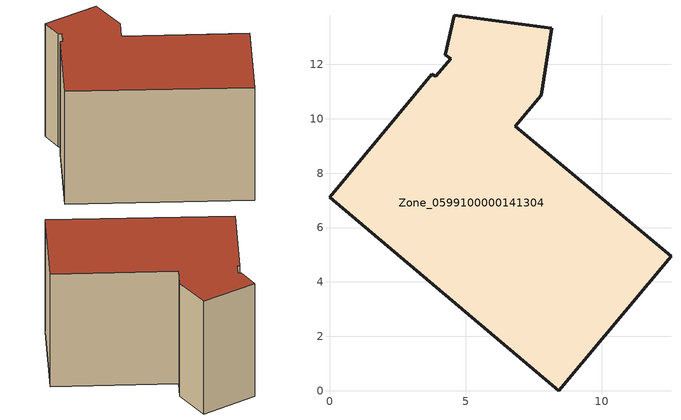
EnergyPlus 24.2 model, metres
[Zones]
Zone_0599100000141304
 floor ground (C_G): 3.77,11.63 3.9,11.56 4.45,12.21 4.26,12.36 4.58,13.8 8.17,13.33 7.78,10.86 6.83,9.72 12.55,4.95 8.43,0 0,7.11 z0
 wall outside (C_F): 0,7.11 8.43,0 12.55,4.95 6.83,9.72 7.78,10.86 8.17,13.33 4.58,13.8 4.26,12.36 4.45,12.21 3.9,11.56 3.77,11.63 0,7.11 z0:7.49
 roof outside (C_R): 3.9,11.56 3.77,11.63 0,7.11 8.43,0 12.55,4.95 6.83,9.72 7.78,10.86 8.17,13.33 4.58,13.8 4.26,12.36 4.45,12.21 z7.49
[BUILDING]
Pand.0599100000141304: North Axis=0; Terrain=City; Loads Convergence Tolerance Value=0.04; Temperature Convergence Tolerance Value=0.4; Solar Distribution=FullExterior; Maximum Number of Warmup Days=25; Minimum Number of Warmup Days=1
[Site:Location]
Rotterdam.The.Hague.AP_ZH_NLD Design_Conditions: Latitude=51.96; Longitude=4.45; Time Zone=1; Elevation=-4.5
[SITE:GROUNDTEMPERATURE:BUILDINGSURFACE]
18, 18, 18, 18, 18, 18, 18, 18, 18, 18, 18, 18
[MATERIAL] Thermal Absorptance=0.9; Solar Absorptance=0.7; Visible Absorptance=0.7
Name | Roughness | Thickness | Conductivity | Density | Specific Heat
G.TC.1946-1964 | MediumSmooth | 0.15 | 1 | 540 | 1210
F.TC.1946-1964 | Rough | 0.3 | 0.857143 | 1920 | 840
R.TC.1946-1964 | MediumRough | 0.2 | 0.235294 | 1500 | 1000
[CONSTRUCTION]
C_G: G.TC.1946-1964
C_F: F.TC.1946-1964
C_R: R.TC.1946-1964
[ZONE]
Zone_0599100000141304: Type=1; Multiplier=1; Ceiling Height=Autocalculate; Volume=Autocalculate; Floor Area=autocalculate; Part of Total Floor Area=Yes
[ZONEINFILTRATION:DESIGNFLOWRATE]
Infil_Zone_0599100000141304: Zone or ZoneList or Space or SpaceList=Zone_0599100000141304; Schedule=AlwaysOn; Design Flow Rate Calculation Method=Flow/Area; Flow Rate per Floor Area=0.003; Constant Term Coefficient=1; Temperature Term Coefficient=0; Velocity Term Coefficient=0; Velocity Squared Term Coefficient=0
[HVACTEMPLATE:ZONE:IDEALLOADSAIRSYSTEM]
Zone_0599100000141304: Maximum Heating Supply Air Temperature=50; Minimum Cooling Supply Air Temperature=13; Maximum Heating Supply Air Humidity Ratio=0.0156; Minimum Cooling Supply Air Humidity Ratio=0.0077; Heating Limit=NoLimit; Cooling Limit=NoLimit; Dehumidification Control Type=ConstantSensibleHeatRatio; Cooling Sensible Heat Ratio=0.7; Dehumidification Setpoint=60; Humidification Control Type=None; Humidification Setpoint=30; Outdoor Air Method=None; Outdoor Air Flow Rate per Person=0.00944; Outdoor Air Flow Rate per Zone Floor Area=0; Outdoor Air Flow Rate per Zone=0; Demand Controlled Ventilation Type=None; Outdoor Air Economizer Type=NoEconomizer; Heat Recovery Type=None; Sensible Heat Recovery Effectiveness=0.7; Latent Heat Recovery Effectiveness=0.65
[ZONECONTROL:THERMOSTAT]
ThermostatControl_Zone_0599100000141304: Zone or ZoneList=Zone_0599100000141304; Control Type Schedule=DualSetpointControlType; Control 1=Thermostat_Zone_0599100000141304; Temperature Difference Between Cutout And Setpoint=0
[THERMOSTATSETPOINT:DUALSETPOINT]
Thermostat_Zone_0599100000141304: Heating Setpoint Temperature Schedule=HeatingSetpoint_Zone_0599100000141304; Cooling Setpoint Temperature Schedule=CoolingSetpoint_Zone_0599100000141304
[SCHEDULE:COMPACT]
HeatingSetpoint_Zone_0599100000141304: Through: 12/31, For: AllDays, Until: 24:00, 21
CoolingSetpoint_Zone_0599100000141304: Through: 12/31, For: AllDays, Until: 24:00, 24
DualSetpointControlType: Through: 12/31, For: AllDays, Until: 24:00, 4
AlwaysOn: Through: 12/31, For: AllDays, Until: 24:00, 1
